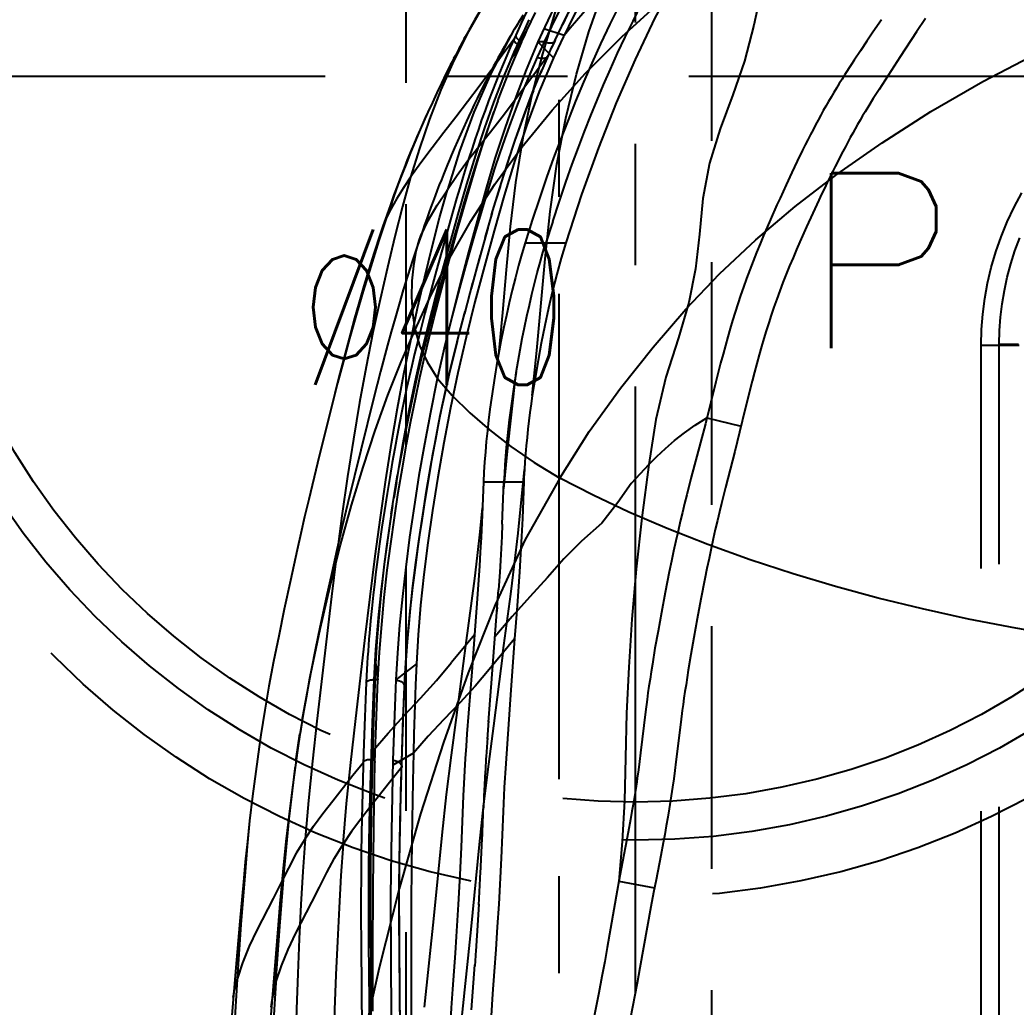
# Model space of a CAD drawing. Header units: inches. Extents: x 143011 to 144494, y -46023 to -44974.
# Drawn here: x 143734.46 to 143760.54, y -45165.78 to -45139.95 of the extents above; entities that cross this region are included whole.
import ezdxf

# ---------------------------------------------------------------- set-up
doc = ezdxf.new("R2010")
doc.units = ezdxf.units.IN
doc.header["$LTSCALE"] = 2
doc.header["$MEASUREMENT"] = 0
for name, pattern in [('CENTER', [50.8, 31.75, -6.35, 6.35, -6.35]), ('DASHED', [0.75, 0.5, -0.25]), ('HIDDEN', [9.525, 6.35, -3.175])]:
    doc.linetypes.add(name, pattern=pattern)
doc.layers.get('0').update_dxf_attribs({"linetype": 'CONTINUOUS'})
for name, color, linetype in [('CAV-COR', 1, 'CONTINUOUS'), ('DEFAULT_2', 8, 'HIDDEN'), ('SP', 3, 'CONTINUOUS'), ('wr2', 41, 'DASHED')]:
    doc.layers.add(name, color=color, linetype=linetype)
for name, color, linetype, lineweight in [('dim', 3, 'CONTINUOUS', 15), ('PRODUCT', 1, 'CONTINUOUS', 15), ('WR', 122, 'HIDDEN', 18)]:
    doc.layers.add(name, color=color, linetype=linetype, lineweight=lineweight)
doc.styles.get("Standard").update_dxf_attribs({"font": 'txt.shx', "width": 0.67})

# ---------------------------------------------------------------- blocks, each defined once
blk = doc.blocks.new('20151030.171830')
at = {"color": 8, "linetype": 'HIDDEN'}
blk.add_circle((0, 0), 21.5, dxfattribs=at)
at = {"layer": 'SP', "linetype": 'CENTER', "ltscale": 0.25}
for p, q in [((0, -24), (0, 24)), ((-24, 0), (24, 0))]:
    blk.add_line(p, q, dxfattribs=at)
at = {"layer": 'SP', "linetype": 'HIDDEN'}
for radius in [20, 19]:
    blk.add_circle((0, 0), radius, dxfattribs=at)
at = {"layer": 'dim', "insert": (-5.289, -6.05), "char_height": 4.0633, "attachment_point": 5}
blk.add_mtext('Ø40', dxfattribs=at)
at = {"layer": 'SP'}
blk.add_text('P', height=4.582, dxfattribs=at).set_placement((4.334, -7.124))
blk = doc.blocks.new('20160525.184840')
at = {"layer": 'WR', "linetype": 'CENTER', "ltscale": 0.3}
for p, q in [((0, -11), (0, 11)), ((11, 0), (-11, 0))]:
    blk.add_line(p, q, dxfattribs=at)
at = {"layer": 'WR', "linetype": 'HIDDEN', "ltscale": 0.8}
for radius in [8, 5.5, 4]:
    blk.add_circle((0, 0), radius, dxfattribs=at)

msp = doc.modelspace()

# ---------------------------------------------------------------- linework, layer by layer
at = {"layer": 'CAV-COR', "linetype": 'ByBlock'}
for p, q in [((143746.633, -45139.506), (143746.278, -45140.131)), ((143747.634, -45139.823), (143747.525, -45140.002)), ((143747.459, -45140.11), (143747.387, -45140.23)), ((143747.525, -45140.002), (143747.459, -45140.11)), ((143747.31, -45140.36), (143747.257, -45140.452)), ((143747.387, -45140.23), (143747.31, -45140.36)), ((143747.145, -45140.646), (143747.088, -45140.747)), ((143747.202, -45140.548), (143747.145, -45140.646)), ((143747.257, -45140.452), (143747.202, -45140.548)), ((143747.031, -45140.85), (143746.975, -45140.953)), ((143747.088, -45140.747), (143747.031, -45140.85)), ((143746.864, -45141.159), (143746.809, -45141.263)), ((143746.919, -45141.056), (143746.864, -45141.159)), ((143746.975, -45140.953), (143746.919, -45141.056)), ((143746.701, -45141.47), (143746.649, -45141.573)), ((143746.755, -45141.366), (143746.701, -45141.47)), ((143746.809, -45141.263), (143746.755, -45141.366)), ((143746.574, -45141.723), (143746.504, -45141.863)), ((143746.649, -45141.573), (143746.574, -45141.723)), ((143746.504, -45141.863), (143746.433, -45142.009)), ((143746.358, -45142.164), (143746.281, -45142.325)), ((143746.433, -45142.009), (143746.358, -45142.164)), ((143746.203, -45142.491), (143746.15, -45142.604)), ((143746.281, -45142.325), (143746.203, -45142.491)), ((143746.072, -45142.775), (143745.994, -45142.948)), ((143746.15, -45142.604), (143746.072, -45142.775)), ((143745.994, -45142.948), (143745.917, -45143.123)), ((143745.917, -45143.123), (143745.839, -45143.302)), ((143745.76, -45143.485), (143745.708, -45143.61)), ((143745.839, -45143.302), (143745.76, -45143.485)), ((143745.654, -45143.738), (143745.601, -45143.868)), ((143745.708, -45143.61), (143745.654, -45143.738)), ((143745.548, -45143.999), (143745.495, -45144.133)), ((143745.601, -45143.868), (143745.548, -45143.999)), ((143745.441, -45144.269), (143745.387, -45144.408)), ((143745.495, -45144.133), (143745.441, -45144.269)), ((143745.333, -45144.551), (143745.279, -45144.697)), ((143745.387, -45144.408), (143745.333, -45144.551)), ((143745.223, -45144.847), (143745.168, -45145.001)), ((143745.279, -45144.697), (143745.223, -45144.847)), ((143745.168, -45145.001), (143745.112, -45145.157)), ((143744.052, -45145.149), (143743.861, -45145.725)), ((143745.056, -45145.317), (143744.972, -45145.562)), ((143745.112, -45145.157), (143745.056, -45145.317)), ((143744.972, -45145.562), (143744.872, -45145.855)), ((143743.905, -45149.15), (143743.731, -45149.83)), ((143743.731, -45149.83), (143743.048, -45152.592)), ((143742.255, -45151.547), (143742.024, -45152.498)), ((143743.048, -45152.592), (143742.9, -45153.209)), ((143742.9, -45153.209), (143742.758, -45153.82)), ((143742.758, -45153.82), (143742.624, -45154.416)), ((143742.624, -45154.416), (143742.497, -45154.994)), ((143741.543, -45154.623), (143741.384, -45155.375)), ((143742.497, -45154.994), (143742.315, -45155.848)), ((143741.384, -45155.375), (143741.238, -45156.079)), ((143742.315, -45155.848), (143742.2, -45156.399)), ((143741.238, -45156.079), (143741.105, -45156.741)), ((143742.2, -45156.399), (143742.094, -45156.929)), ((143741.831, -45158.398), (143741.791, -45158.651)), ((143741.791, -45158.651), (143741.728, -45159.068)), ((143741.728, -45159.068), (143741.665, -45159.51)), ((143741.665, -45159.51), (143741.603, -45159.972)), ((143741.603, -45159.972), (143741.543, -45160.45)), ((143741.543, -45160.45), (143741.484, -45160.943)), ((143741.484, -45160.943), (143741.427, -45161.452)), ((143741.427, -45161.452), (143741.372, -45161.977)), ((143741.372, -45161.977), (143741.319, -45162.516)), ((143741.319, -45162.516), (143741.268, -45163.069)), ((143741.268, -45163.069), (143741.219, -45163.633)), ((143740.217, -45163.537), (143740.13, -45164.544)), ((143740.25, -45163.626), (143740.15, -45165.054)), ((143741.219, -45163.633), (143740.898, -45167.635)), ((143740.13, -45164.544), (143739.928, -45166.976))]:
    msp.add_line(p, q, dxfattribs=at)
for points in [[(143744.812, -45148.058), (143745.238, -45147.129), (143745.719, -45146.175), (143746.271, -45145.213), (143746.899, -45144.248), (143747.604, -45143.279), (143748.394, -45142.309), (143749.27, -45141.343), (143750.229, -45140.385), (143751.278, -45139.434), (143752.42, -45138.495), (143753.654, -45137.575), (143754.981, -45136.681), (143756.4, -45135.818), (143757.909, -45134.99), (143759.505, -45134.196)], [(143746.633, -45139.506), (143746.505, -45139.72), (143746.376, -45139.939), (143746.268, -45140.126)], [(143746.268, -45140.126), (143746.246, -45140.164), (143746.117, -45140.397), (143745.988, -45140.636), (143745.862, -45140.878), (143745.738, -45141.12), (143745.616, -45141.364), (143745.496, -45141.61), (143745.377, -45141.858), (143745.26, -45142.109), (143745.144, -45142.364), (143745.029, -45142.621), (143744.915, -45142.883), (143744.802, -45143.149), (143744.69, -45143.421), (143744.579, -45143.697), (143744.469, -45143.98), (143744.36, -45144.269)], [(143746.208, -45140.254), (143745.826, -45141.011), (143745.485, -45141.778), (143745.185, -45142.55), (143744.922, -45143.318), (143744.691, -45144.07)], [(143748.594, -45151.94), (143749.363, -45150.722), (143750.186, -45149.583), (143751.04, -45148.514), (143751.897, -45147.522), (143752.776, -45146.599), (143753.728, -45145.702), (143754.759, -45144.831), (143755.854, -45143.991), (143757.033, -45143.163), (143758.308, -45142.347), (143759.672, -45141.559), (143761.125, -45140.803)], [(143746.822, -45141.237), (143746.785, -45141.288), (143746.486, -45141.693), (143746.183, -45142.095), (143745.875, -45142.499), (143745.56, -45142.901), (143745.251, -45143.298), (143744.96, -45143.688), (143744.691, -45144.07)], [(143744.691, -45144.07), (143744.5, -45144.347), (143744.326, -45144.623), (143744.169, -45144.899), (143744.059, -45145.127)], [(143744.691, -45144.07), (143744.477, -45144.83), (143744.276, -45145.615)], [(143744.36, -45144.269), (143744.254, -45144.563), (143744.151, -45144.857), (143744.052, -45145.149)], [(143744.276, -45145.615), (143744.083, -45146.429), (143743.892, -45147.268), (143743.705, -45148.134), (143743.525, -45149.033), (143743.355, -45149.962), (143743.193, -45150.918), (143743.039, -45151.903), (143742.892, -45152.924), (143742.793, -45153.67)], [(143743.861, -45145.725), (143743.645, -45146.4), (143743.445, -45147.05), (143743.261, -45147.68), (143743.09, -45148.291), (143742.93, -45148.883), (143742.78, -45149.456), (143742.64, -45150.008), (143742.255, -45151.547)], [(143744.872, -45145.855), (143744.741, -45146.249), (143744.617, -45146.634), (143744.499, -45147.014), (143744.387, -45147.39), (143744.282, -45147.757), (143744.183, -45148.113), (143744.088, -45148.461), (143743.905, -45149.15)], [(143744.812, -45148.058), (143744.747, -45147.62), (143744.726, -45147.193), (143744.735, -45146.779), (143744.771, -45146.383), (143744.838, -45145.998), (143744.916, -45145.725)], [(143741.851, -45158.274), (143742.076, -45157.058), (143742.323, -45155.89), (143742.583, -45154.767), (143742.858, -45153.687), (143743.146, -45152.649), (143743.448, -45151.653), (143743.764, -45150.693), (143744.095, -45149.772), (143744.446, -45148.897), (143744.812, -45148.058)], [(143744.812, -45148.058), (143744.927, -45148.473), (143745.121, -45148.899), (143745.398, -45149.335), (143745.775, -45149.781), (143746.239, -45150.234), (143746.757, -45150.68), (143747.315, -45151.111), (143747.923, -45151.532), (143748.594, -45151.94)], [(143748.594, -45151.94), (143747.692, -45153.551), (143746.904, -45155.258), (143746.201, -45157.038), (143745.554, -45158.858), (143744.951, -45160.729), (143744.389, -45162.692), (143743.864, -45164.757), (143743.39, -45166.909), (143742.966, -45169.149)], [(143761.799, -45156.087), (143760.536, -45155.872), (143759.296, -45155.632), (143758.089, -45155.366), (143756.929, -45155.083), (143755.813, -45154.779), (143754.704, -45154.445), (143753.581, -45154.078), (143752.471, -45153.68), (143751.407, -45153.262), (143750.407, -45152.833), (143749.467, -45152.391), (143748.594, -45151.94)], [(143742.024, -45152.498), (143741.916, -45152.952), (143741.815, -45153.391), (143741.719, -45153.816), (143741.543, -45154.623)], [(143741.105, -45156.741), (143741.043, -45157.064), (143740.983, -45157.384), (143740.927, -45157.699), (143740.873, -45158.016), (143740.821, -45158.336), (143740.771, -45158.655), (143740.724, -45158.976), (143740.678, -45159.299), (143740.635, -45159.621), (143740.593, -45159.944), (143740.553, -45160.267), (143740.477, -45160.913)], [(143742.094, -45156.929), (143742.045, -45157.187), (143741.997, -45157.44), (143741.952, -45157.687), (143741.909, -45157.93), (143741.869, -45158.167), (143741.795, -45158.622)], [(143740.477, -45160.913), (143740.418, -45161.451), (143740.363, -45161.982), (143740.312, -45162.507), (143740.217, -45163.537)], [(143740.477, -45160.913), (143740.413, -45161.574), (143740.356, -45162.247), (143740.25, -45163.626)], [(143741.322, -45162.485), (143741.294, -45162.541), (143741.092, -45162.941), (143740.666, -45163.769)], [(143740.666, -45163.769), (143740.465, -45164.193), (143740.291, -45164.623), (143740.15, -45165.054)], [(143740.15, -45165.054), (143740.071, -45166.341), (143739.996, -45167.669), (143739.93, -45169.047), (143739.893, -45170.477), (143739.892, -45171.947), (143739.931, -45173.463), (143739.983, -45174.995), (143740.002, -45176.563), (143740.002, -45178.189)], [(143740.048, -45165.523), (143740.06, -45165.444), (143740.074, -45165.366), (143740.091, -45165.287), (143740.109, -45165.209), (143740.129, -45165.131), (143740.15, -45165.054)]]:
    msp.add_lwpolyline(points, dxfattribs=at)
at = {"layer": 'DEFAULT_2', "color": 8, "linetype": 'HIDDEN'}
for p, q in [((143747.592, -45139.893), (143747.412, -45140.189)), ((143747.734, -45139.725), (143747.588, -45140.034)), ((143747.847, -45139.992), (143747.958, -45139.758)), ((143746.278, -45140.131), (143746.208, -45140.254)), ((143746.246, -45140.164), (143746.224, -45140.203)), ((143747.588, -45140.034), (143747.441, -45140.351)), ((143747.686, -45140.182), (143747.796, -45139.951)), ((143747.736, -45140.227), (143747.847, -45139.992)), ((143757.018, -45139.945), (143756.793, -45140.272)), ((143758.168, -45139.916), (143757.938, -45140.266)), ((143746.117, -45140.397), (143746.088, -45140.449)), ((143747.441, -45140.351), (143747.399, -45140.444)), ((143747.47, -45140.65), (143747.736, -45140.227)), ((143747.47, -45140.65), (143747.578, -45140.415)), ((143747.578, -45140.415), (143747.686, -45140.182)), ((143747.604, -45140.517), (143747.669, -45140.374)), ((143747.669, -45140.374), (143747.736, -45140.227)), ((143748.084, -45140.392), (143748.023, -45140.527)), ((143748.137, -45140.277), (143748.084, -45140.392)), ((143748.707, -45140.357), (143748.181, -45140.183)), ((143756.793, -45140.272), (143756.631, -45140.51)), ((143757.938, -45140.266), (143757.509, -45140.916)), ((143745.988, -45140.636), (143745.951, -45140.702)), ((143747.399, -45140.444), (143747.299, -45140.669)), ((143747.338, -45140.947), (143747.6, -45140.526)), ((143747.404, -45140.798), (143747.47, -45140.65)), ((143747.555, -45140.628), (143747.604, -45140.517)), ((143748.189, -45140.527), (143748.023, -45140.527)), ((143748.432, -45140.947), (143748.023, -45140.527)), ((143748.126, -45140.662), (143748.064, -45140.795)), ((143748.189, -45140.527), (143748.126, -45140.662)), ((143748.319, -45140.822), (143748.399, -45140.644)), ((143748.441, -45140.547), (143748.379, -45140.682)), ((143748.472, -45140.479), (143748.44, -45140.556)), ((143748.467, -45140.498), (143748.472, -45140.479)), ((143748.554, -45140.681), (143748.493, -45140.813)), ((143748.616, -45140.55), (143748.554, -45140.681)), ((143756.631, -45140.51), (143756.466, -45140.756)), ((143745.862, -45140.878), (143745.816, -45140.962)), ((143747.338, -45140.947), (143747.404, -45140.798)), ((143748.064, -45140.795), (143748.005, -45140.925)), ((143748.29, -45140.88), (143748.09, -45141.343)), ((143748.319, -45140.815), (143748.285, -45140.899)), ((143748.285, -45140.899), (143748.29, -45140.88)), ((143748.493, -45140.813), (143748.432, -45140.947)), ((143756.466, -45140.756), (143756.302, -45141.005)), ((143757.509, -45140.916), (143757.269, -45141.281)), ((143745.749, -45141.093), (143745.738, -45141.12)), ((143757.269, -45141.281), (143757.11, -45141.527)), ((143745.496, -45141.61), (143745.478, -45141.639)), ((143757.11, -45141.527), (143756.953, -45141.771)), ((143745.377, -45141.858), (143745.332, -45141.945)), ((143756.953, -45141.771), (143756.803, -45142.009)), ((143756.803, -45142.009), (143756.66, -45142.24)), ((143747.283, -45143.513), (143747.153, -45143.915)), ((143747.032, -45144.306), (143746.917, -45144.686)), ((143754.519, -45144.268), (143754.362, -45144.611)), ((143746.643, -45145.65), (143746.83, -45144.994)), ((143755.22, -45145.006), (143755.056, -45145.366)), ((143745.732, -45145.184), (143745.574, -45145.748)), ((143748.41, -45145.223), (143748.232, -45145.781)), ((143755.056, -45145.366), (143754.882, -45145.756)), ((143746.357, -45145.602), (143746.166, -45146.275)), ((143746.71, -45145.401), (143746.46, -45146.311)), ((143745.574, -45145.748), (143745.36, -45146.523)), ((143745.822, -45145.651), (143745.673, -45146.177)), ((143747.69, -45145.781), (143748.753, -45145.781)), ((143746.512, -45146.109), (143746.279, -45146.975)), ((143745.421, -45147.298), (143745.666, -45146.379)), ((143745.673, -45146.177), (143745.476, -45146.889)), ((143746.166, -45146.275), (143745.973, -45146.969)), ((143745.36, -45146.523), (143745.175, -45147.206)), ((143745.476, -45146.889), (143745.305, -45147.521)), ((143746.314, -45146.829), (143746.1, -45147.64)), ((143745.175, -45147.206), (143745.065, -45147.621)), ((143745.973, -45146.969), (143745.776, -45147.693)), ((143745.065, -45147.621), (143744.966, -45148.005)), ((143745.305, -45147.521), (143745.203, -45147.904)), ((143745.905, -45148.379), (143746.1, -45147.64)), ((143746.111, -45147.585), (143746.008, -45147.976)), ((143745.203, -45147.904), (143745.111, -45148.258)), ((143744.966, -45148.005), (143744.877, -45148.358)), ((143744.877, -45148.358), (143744.796, -45148.687)), ((143745.111, -45148.258), (143745.029, -45148.586)), ((143759.625, -45211.456), (143759.628, -45148.459)), ((143759.628, -45148.459), (143760.626, -45148.459)), ((143760.1, -45211.345), (143760.102, -45148.434)), ((143760.102, -45148.434), (143760.601, -45148.434)), ((143744.796, -45148.687), (143744.721, -45149)), ((143745.029, -45148.586), (143744.953, -45148.894)), ((143744.721, -45149), (143744.652, -45149.301)), ((143744.953, -45148.894), (143744.883, -45149.19)), ((143744.883, -45149.19), (143744.817, -45149.477)), ((143747.226, -45151.234), (143747.451, -45149.175)), ((143744.652, -45149.301), (143744.586, -45149.596)), ((143744.817, -45149.477), (143744.754, -45149.761)), ((143752.68, -45149.424), (143752.406, -45150.518)), ((143744.586, -45149.596), (143744.523, -45149.892)), ((143744.754, -45149.761), (143744.693, -45150.048)), ((143744.523, -45149.892), (143744.461, -45150.192)), ((143744.693, -45150.048), (143744.632, -45150.341)), ((143744.461, -45150.192), (143744.399, -45150.502)), ((143753.453, -45150.124), (143753.301, -45150.741)), ((143744.399, -45150.502), (143744.338, -45150.827)), ((143744.632, -45150.341), (143744.572, -45150.645)), ((143752.406, -45150.518), (143752.278, -45151.013)), ((143752.445, -45150.363), (143753.34, -45150.584)), ((143744.338, -45150.827), (143744.275, -45151.17)), ((143744.572, -45150.645), (143744.511, -45150.964)), ((143753.301, -45150.741), (143753.175, -45151.241)), ((143744.511, -45150.964), (143744.449, -45151.303)), ((143752.278, -45151.013), (143752.03, -45151.955)), ((143744.275, -45151.17), (143744.21, -45151.536)), ((143744.449, -45151.303), (143744.385, -45151.666)), ((143747.127, -45152.225), (143747.226, -45151.234)), ((143753.175, -45151.241), (143752.934, -45152.184)), ((143744.21, -45151.536), (143744.143, -45151.929)), ((143744.184, -45152.888), (143744.351, -45151.853)), ((143747.662, -45151.827), (143747.656, -45151.934)), ((143747.668, -45151.72), (143747.662, -45151.827)), ((143744.143, -45151.929), (143744.074, -45152.348)), ((143744.319, -45152.053), (143744.251, -45152.463)), ((143746.596, -45152.039), (143746.552, -45153.112)), ((143746.596, -45152.039), (143747.652, -45152.039)), ((143747.089, -45153.143), (143747.134, -45152.039)), ((143747.656, -45151.934), (143747.652, -45152.039)), ((143752.03, -45151.955), (143751.92, -45152.381)), ((143744.074, -45152.348), (143744.005, -45152.785)), ((143752.934, -45152.184), (143752.829, -45152.604)), ((143744.005, -45152.785), (143743.939, -45153.225)), ((143744.184, -45152.888), (143744.12, -45153.313)), ((143747.089, -45153.143), (143747.075, -45153.471)), ((143743.939, -45153.225), (143743.876, -45153.659)), ((143744.12, -45153.313), (143744.06, -45153.729)), ((143747.075, -45153.471), (143747.059, -45153.786)), ((143747.059, -45153.786), (143747.041, -45154.094)), ((143746.49, -45154.249), (143746.413, -45155.338)), ((143747.041, -45154.094), (143747.022, -45154.4)), ((143743.96, -45154.498), (143743.919, -45154.85)), ((143747.022, -45154.4), (143746.989, -45154.861)), ((143746.362, -45154.566), (143746.126, -45156.323)), ((143743.709, -45155.008), (143743.673, -45155.349)), ((143743.919, -45154.85), (143743.883, -45155.185)), ((143746.799, -45157.424), (143746.989, -45154.861)), ((143743.883, -45155.185), (143743.85, -45155.506)), ((143752.289, -45155.113), (143752.193, -45155.627)), ((143743.673, -45155.349), (143743.641, -45155.678)), ((143743.85, -45155.506), (143743.821, -45155.818)), ((143746.413, -45155.338), (143746.36, -45156.04)), ((143746.954, -45155.324), (143746.942, -45155.478)), ((143751.255, -45155.456), (143751.167, -45155.943)), ((143743.641, -45155.678), (143743.613, -45155.997)), ((143752.193, -45155.627), (143752.106, -45156.109)), ((143743.821, -45155.818), (143743.795, -45156.121)), ((143746.36, -45156.04), (143745.754, -45156.776)), ((143746.36, -45156.04), (143746.289, -45157.012)), ((143751.167, -45155.943), (143751.088, -45156.394)), ((143743.245, -45158.31), (143743.504, -45156.109)), ((143743.795, -45156.121), (143743.772, -45156.425)), ((143747.412, -45156.145), (143746.751, -45156.948)), ((143747.412, -45156.145), (143747.313, -45157.478)), ((143752.106, -45156.109), (143752.029, -45156.554)), ((143751.088, -45156.394), (143751.019, -45156.812)), ((143752.029, -45156.554), (143751.96, -45156.966)), ((143743.762, -45157.316), (143743.783, -45156.801)), ((143743.783, -45156.801), (143743.832, -45157.216)), ((143744.841, -45156.801), (143744.302, -45157.22)), ((143744.841, -45156.801), (143744.817, -45157.347)), ((143746.289, -45157.012), (143746.164, -45158.632)), ((143751.96, -45156.966), (143751.9, -45157.347)), ((143743.529, -45157.286), (143743.51, -45157.731)), ((143743.832, -45157.216), (143743.696, -45157.216)), ((143743.743, -45157.825), (143743.762, -45157.316)), ((143744.817, -45157.347), (143744.798, -45157.877)), ((143744.52, -45157.663), (143744.532, -45157.385)), ((143746.729, -45158.325), (143746.8, -45157.413)), ((143747.313, -45157.478), (143747.179, -45159.412)), ((143743.51, -45157.731), (143743.492, -45158.187)), ((143743.698, -45157.885), (143743.682, -45158.347)), ((143743.72, -45158.576), (143743.743, -45157.825)), ((143744.499, -45158.197), (143744.52, -45157.663)), ((143744.798, -45157.877), (143744.775, -45158.645)), ((143743.778, -45158.65), (143743.803, -45157.929)), ((143744.274, -45157.911), (143744.257, -45158.376)), ((143744.496, -45158.064), (143744.477, -45158.581)), ((143750.841, -45158.058), (143750.712, -45159.13)), ((143743.492, -45158.187), (143743.461, -45159.132)), ((143743.682, -45158.347), (143743.625, -45160.262)), ((143744.257, -45158.376), (143744.229, -45159.324)), ((143744.47, -45159.063), (143744.499, -45158.197)), ((143746.731, -45158.295), (143746.696, -45158.776)), ((143751.763, -45158.328), (143751.636, -45159.363)), ((143741.697, -45159.287), (143741.794, -45158.631)), ((143743.688, -45159.807), (143743.72, -45158.576)), ((143743.757, -45159.379), (143743.778, -45158.65)), ((143744.477, -45158.581), (143744.428, -45160.146)), ((143744.775, -45158.645), (143744.764, -45159.137)), ((143746.699, -45158.737), (143746.667, -45159.227)), ((143743.461, -45159.132), (143743.423, -45160.512)), ((143743.708, -45159.068), (143743.757, -45159.379)), ((143744.764, -45159.137), (143744.226, -45159.45)), ((143744.419, -45160.929), (143744.47, -45159.063)), ((143746.67, -45159.178), (143746.64, -45159.678)), ((143750.712, -45159.13), (143750.683, -45159.359)), ((143744.229, -45159.324), (143744.186, -45161.181)), ((143750.683, -45159.359), (143750.654, -45159.578)), ((143751.636, -45159.363), (143751.607, -45159.591)), ((143744.448, -45159.518), (143744.174, -45159.862)), ((143746.643, -45159.619), (143746.616, -45160.125)), ((143751.607, -45159.591), (143751.577, -45159.813)), ((143743.661, -45161.34), (143743.688, -45159.807)), ((143751.577, -45159.813), (143751.547, -45160.033)), ((143746.619, -45160.06), (143746.596, -45160.568)), ((143750.56, -45160.22), (143750.523, -45160.438)), ((143743.625, -45160.262), (143743.609, -45160.969)), ((143746.068, -45160.255), (143746.013, -45161.599)), ((143746.562, -45161.441), (143746.599, -45160.5)), ((143750.523, -45160.438), (143750.485, -45160.657)), ((143751.497, -45160.367), (143751.461, -45160.592)), ((143743.423, -45160.512), (143743.408, -45161.225)), ((143747.112, -45160.664), (143747.061, -45161.891)), ((143750.485, -45160.657), (143750.446, -45160.877)), ((143751.461, -45160.592), (143751.423, -45160.818)), ((143743.609, -45160.969), (143743.599, -45161.524)), ((143750.446, -45160.877), (143750.385, -45161.204)), ((143751.423, -45160.818), (143751.383, -45161.043)), ((143743.408, -45161.225), (143743.399, -45161.794)), ((143745.509, -45161.282), (143745.291, -45163.47)), ((143750.385, -45161.204), (143750.201, -45162.166)), ((143751.343, -45161.266), (143751.302, -45161.487)), ((143751.383, -45161.043), (143751.343, -45161.266)), ((143743.599, -45161.524), (143743.591, -45162.126)), ((143746.521, -45162.29), (143746.565, -45161.375)), ((143751.302, -45161.487), (143751.24, -45161.813)), ((143743.399, -45161.794), (143743.392, -45162.417)), ((143746.013, -45161.599), (143745.979, -45162.322)), ((143751.24, -45161.813), (143751.116, -45162.454)), ((143743.591, -45162.126), (143743.587, -45162.796)), ((143745.979, -45162.322), (143745.937, -45163.096)), ((143746.476, -45163.113), (143746.523, -45162.242)), ((143750.201, -45162.166), (143750.141, -45162.488)), ((143743.392, -45162.417), (143743.389, -45162.873)), ((143750.141, -45162.488), (143750.097, -45162.73)), ((143750.141, -45162.488), (143751.075, -45162.666)), ((143751.116, -45162.454), (143751.053, -45162.783)), ((143743.587, -45162.796), (143743.587, -45163.552)), ((143750.097, -45162.73), (143749.838, -45164.222)), ((143751.053, -45162.783), (143750.983, -45163.159)), ((143743.389, -45162.873), (143743.389, -45163.369)), ((143746.477, -45163.091), (143746.426, -45163.917)), ((143743.389, -45163.369), (143743.392, -45164.173)), ((143750.983, -45163.159), (143750.693, -45164.76)), ((143743.587, -45163.552), (143743.59, -45164.095)), ((143745.291, -45163.47), (143745.045, -45165.787)), ((143743.59, -45164.095), (143743.62, -45167.053)), ((143746.427, -45163.909), (143746.398, -45164.318)), ((143743.392, -45164.173), (143743.42, -45166.843)), ((143744.387, -45164.39), (143744.418, -45167.219)), ((143746.4, -45164.296), (143746.369, -45164.711)), ((143749.838, -45164.222), (143749.772, -45164.591)), ((143746.287, -45165.859), (143746.371, -45164.677)), ((143749.772, -45164.591), (143749.699, -45164.987)), ((143750.693, -45164.76), (143750.619, -45165.16)), ((143749.699, -45164.987), (143749.616, -45165.412)), ((143750.619, -45165.16), (143750.253, -45167.059)), ((143749.616, -45165.412), (143749.323, -45166.876))]:
    msp.add_line(p, q, dxfattribs=at)
for points in [[(143756.186, -45134.08), (143755.61, -45135.052), (143755.073, -45136.028), (143754.582, -45137.019), (143754.185, -45138.041), (143753.9, -45139.082), (143753.673, -45140.091), (143753.429, -45141.029), (143753.129, -45141.914), (143752.796, -45142.8), (143752.517, -45143.703), (143752.344, -45144.624), (143752.25, -45145.555), (143752.148, -45146.464), (143751.973, -45147.345), (143751.701, -45148.274), (143751.374, -45149.299), (143751.108, -45150.41), (143750.925, -45151.585)], [(143751.784, -45134.728), (143751.535, -45135.048), (143751.295, -45135.364), (143751.065, -45135.676), (143750.845, -45135.986), (143750.635, -45136.292), (143750.434, -45136.589), (143750.245, -45136.873), (143750.066, -45137.15), (143749.887, -45137.432), (143749.705, -45137.723), (143749.523, -45138.02), (143749.338, -45138.331), (143749.149, -45138.658), (143748.958, -45138.999), (143748.767, -45139.356), (143748.575, -45139.73), (143748.382, -45140.121), (143748.189, -45140.527)], [(143748.467, -45140.498), (143748.738, -45139.93), (143749.114, -45139.196), (143749.512, -45138.483), (143749.927, -45137.788), (143750.355, -45137.11), (143750.791, -45136.448), (143751.237, -45135.805), (143751.696, -45135.182)], [(143752.983, -45135.248), (143752.626, -45135.677), (143752.28, -45136.12), (143751.943, -45136.577), (143751.615, -45137.05), (143751.296, -45137.537), (143750.991, -45138.032), (143750.702, -45138.535), (143750.426, -45139.045), (143750.161, -45139.555), (143749.907, -45140.066), (143749.664, -45140.576), (143749.433, -45141.083), (143749.215, -45141.581), (143749.01, -45142.075), (143748.811, -45142.57), (143748.619, -45143.064), (143748.435, -45143.559), (143748.25, -45144.076), (143748.064, -45144.622), (143747.877, -45145.19), (143747.69, -45145.781)], [(143750.766, -45135.709), (143750.456, -45136.167), (143750.162, -45136.614), (143749.887, -45137.05), (143749.628, -45137.474), (143749.383, -45137.888), (143749.151, -45138.292), (143748.934, -45138.686), (143748.728, -45139.072), (143748.534, -45139.45), (143748.352, -45139.82), (143748.137, -45140.277)], [(143753.786, -45135.789), (143753.021, -45136.776), (143752.315, -45137.791), (143751.667, -45138.832), (143751.088, -45139.895), (143750.567, -45140.985), (143750.076, -45142.117), (143749.605, -45143.296), (143749.164, -45144.517), (143748.753, -45145.781)], [(143748.41, -45145.223), (143748.584, -45144.694), (143748.755, -45144.194), (143748.92, -45143.729), (143749.082, -45143.293), (143749.244, -45142.869), (143749.406, -45142.455), (143749.57, -45142.054), (143749.741, -45141.65), (143749.921, -45141.238), (143750.109, -45140.824), (143750.307, -45140.406), (143750.514, -45139.98), (143750.73, -45139.55), (143750.956, -45139.121), (143751.192, -45138.693), (143751.436, -45138.266), (143751.691, -45137.846), (143751.957, -45137.434), (143752.232, -45137.029), (143752.514, -45136.635), (143752.801, -45136.254)], [(143751.187, -45136.089), (143750.88, -45136.544), (143750.58, -45137.007), (143750.286, -45137.476), (143749.994, -45137.956), (143749.709, -45138.443), (143749.436, -45138.929), (143749.18, -45139.409), (143748.937, -45139.885), (143748.707, -45140.357)], [(143749.609, -45138.31), (143749.422, -45138.632), (143749.234, -45138.969), (143749.044, -45139.321), (143748.854, -45139.691), (143748.663, -45140.077)], [(143748.803, -45138.803), (143748.453, -45139.794), (143748.141, -45140.834), (143747.867, -45141.91), (143747.629, -45143.036), (143747.438, -45144.201), (143747.299, -45145.361), (143747.194, -45146.492), (143747.097, -45147.604), (143746.991, -45148.707)], [(143748.213, -45146.202), (143748.341, -45144.966), (143748.519, -45143.723), (143748.753, -45142.518), (143749.034, -45141.368), (143749.357, -45140.261), (143749.729, -45139.202)], [(143749.729, -45139.202), (143749.546, -45139.395), (143749.369, -45139.589), (143749.197, -45139.782), (143749.03, -45139.974), (143748.867, -45140.166), (143748.707, -45140.357)], [(143747.325, -45140.342), (143746.794, -45141.35), (143746.344, -45142.368), (143745.968, -45143.388), (143745.652, -45144.393)], [(143747.441, -45140.351), (143747.442, -45140.368), (143747.447, -45140.387), (143747.458, -45140.408), (143747.473, -45140.428), (143747.493, -45140.448), (143747.517, -45140.468), (143747.544, -45140.486), (143747.573, -45140.503), (143747.604, -45140.517)], [(143748.707, -45140.357), (143748.693, -45140.388), (143748.616, -45140.55)], [(143748.023, -45140.527), (143747.717, -45141.26), (143747.427, -45142.014), (143747.153, -45142.788), (143746.899, -45143.581), (143746.661, -45144.39), (143746.431, -45145.208), (143746.205, -45146.032), (143745.987, -45146.861), (143745.776, -45147.693)], [(143747.299, -45140.669), (143747.206, -45140.883), (143747.112, -45141.105), (143747.016, -45141.338), (143746.919, -45141.578), (143746.824, -45141.822), (143746.731, -45142.069)], [(143747.39, -45140.463), (143747.083, -45140.877), (143746.822, -45141.237)], [(143746.976, -45142.066), (143747.086, -45141.772), (143747.199, -45141.481), (143747.315, -45141.193), (143747.433, -45140.909), (143747.555, -45140.628)], [(143747.39, -45140.463), (143747.391, -45140.48), (143747.397, -45140.499), (143747.407, -45140.519), (143747.423, -45140.54), (143747.443, -45140.56), (143747.467, -45140.579), (143747.494, -45140.597), (143747.524, -45140.614), (143747.555, -45140.628)], [(143748.189, -45140.527), (143748.236, -45140.541), (143748.282, -45140.55), (143748.325, -45140.554), (143748.364, -45140.553), (143748.399, -45140.548), (143748.427, -45140.537), (143748.45, -45140.521), (143748.465, -45140.502), (143748.467, -45140.498)], [(143744.319, -45152.053), (143744.495, -45151.019), (143744.655, -45150.168), (143744.837, -45149.301), (143745.038, -45148.422), (143745.253, -45147.555), (143745.477, -45146.699), (143745.706, -45145.853), (143745.934, -45145.036), (143746.162, -45144.248), (143746.396, -45143.488), (143746.63, -45142.773), (143746.865, -45142.113), (143747.101, -45141.504), (143747.338, -45140.947)], [(143748.432, -45140.947), (143748.056, -45141.828), (143747.72, -45142.722), (143747.416, -45143.628), (143747.136, -45144.545), (143746.874, -45145.469), (143746.622, -45146.395), (143746.376, -45147.324), (143746.142, -45148.257), (143745.926, -45149.182), (143745.731, -45150.104), (143745.557, -45151.02), (143745.402, -45151.916), (143745.264, -45152.787), (143745.141, -45153.636), (143745.037, -45154.463), (143744.951, -45155.266), (143744.886, -45156.045), (143744.841, -45156.801)], [(143748.29, -45140.88), (143747.982, -45141.293), (143747.683, -45141.701), (143747.384, -45142.103), (143747.084, -45142.499), (143746.782, -45142.889), (143746.478, -45143.273), (143746.184, -45143.651), (143745.909, -45144.024), (143745.652, -45144.393)], [(143748.005, -45140.925), (143747.812, -45141.366), (143747.63, -45141.8), (143747.46, -45142.227), (143747.302, -45142.645), (143747.155, -45143.054), (143747.018, -45143.452), (143746.889, -45143.84), (143746.77, -45144.215), (143746.657, -45144.58), (143746.552, -45144.929), (143746.357, -45145.602)], [(143748.005, -45140.925), (143748.053, -45140.939), (143748.099, -45140.948), (143748.143, -45140.953), (143748.182, -45140.952), (143748.217, -45140.947), (143748.246, -45140.937), (143748.268, -45140.922), (143748.283, -45140.903), (143748.285, -45140.899)], [(143756.302, -45141.005), (143756.22, -45141.13), (143756.062, -45141.377)], [(143746.811, -45145.049), (143747.023, -45144.345), (143747.224, -45143.705), (143747.433, -45143.075), (143747.653, -45142.457), (143747.884, -45141.854), (143748.126, -45141.265)], [(143756.062, -45141.377), (143755.986, -45141.498), (143755.911, -45141.618), (143755.838, -45141.737), (143755.767, -45141.853), (143755.697, -45141.97), (143755.629, -45142.088), (143755.561, -45142.205), (143755.493, -45142.325), (143755.426, -45142.446), (143755.359, -45142.57), (143755.292, -45142.695), (143755.225, -45142.823), (143755.158, -45142.953), (143755.09, -45143.085), (143755.022, -45143.221), (143754.953, -45143.358), (143754.813, -45143.645)], [(143747.904, -45141.795), (143747.732, -45142.238), (143747.572, -45142.673), (143747.422, -45143.098)], [(143746.976, -45142.066), (143746.781, -45142.602), (143746.696, -45142.841), (143746.612, -45143.081), (143746.531, -45143.32), (143746.452, -45143.56), (143746.373, -45143.803), (143746.295, -45144.053), (143746.216, -45144.307), (143746.137, -45144.567), (143746.057, -45144.835), (143745.977, -45145.109), (143745.822, -45145.651)], [(143746.731, -45142.069), (143746.639, -45142.319), (143746.55, -45142.569)], [(143756.66, -45142.24), (143756.591, -45142.352), (143756.524, -45142.464), (143756.458, -45142.575), (143756.393, -45142.687), (143756.329, -45142.799), (143756.265, -45142.914), (143756.2, -45143.03), (143756.136, -45143.149), (143756.071, -45143.271), (143756.005, -45143.396), (143755.939, -45143.523), (143755.872, -45143.654), (143755.805, -45143.787), (143755.736, -45143.924), (143755.667, -45144.064), (143755.596, -45144.209), (143755.524, -45144.358), (143755.451, -45144.512), (143755.376, -45144.67), (143755.22, -45145.006)], [(143745.144, -45142.364), (143745.098, -45142.454), (143745.019, -45142.632), (143744.938, -45142.816), (143744.856, -45143.007), (143744.772, -45143.203), (143744.688, -45143.406), (143744.604, -45143.613), (143744.519, -45143.827), (143744.432, -45144.052), (143744.343, -45144.285), (143744.254, -45144.529), (143744.161, -45144.787), (143744.065, -45145.062), (143743.966, -45145.349), (143743.887, -45145.585)], [(143745.666, -45146.379), (143745.912, -45145.474), (143746.038, -45145.025), (143746.167, -45144.574), (143746.299, -45144.124), (143746.434, -45143.678), (143746.575, -45143.236), (143746.72, -45142.797), (143746.868, -45142.363)], [(143746.55, -45142.569), (143746.464, -45142.817), (143746.38, -45143.065), (143746.298, -45143.314), (143746.217, -45143.565), (143746.137, -45143.817), (143746.057, -45144.077), (143745.976, -45144.346), (143745.895, -45144.622), (143745.732, -45145.184)], [(143754.813, -45143.645), (143754.742, -45143.793), (143754.669, -45143.947), (143754.519, -45144.268)], [(143743.504, -45156.109), (143743.765, -45153.988), (143743.901, -45152.974), (143744.043, -45151.989), (143744.193, -45151.035), (143744.35, -45150.111), (143744.516, -45149.213), (143744.692, -45148.341), (143744.875, -45147.494), (143745.062, -45146.674), (143745.251, -45145.885), (143745.445, -45145.126), (143745.652, -45144.393)], [(143744.917, -45145.722), (143744.96, -45145.603), (143745.148, -45145.201), (143745.382, -45144.797), (143745.652, -45144.393)], [(143759.628, -45148.459), (143759.637, -45148.055), (143759.668, -45147.65), (143759.72, -45147.245), (143759.794, -45146.836), (143759.89, -45146.427), (143760.007, -45146.023), (143760.147, -45145.624), (143760.308, -45145.231), (143760.489, -45144.847), (143760.691, -45144.474)], [(143754.362, -45144.611), (143754.281, -45144.791), (143754.11, -45145.174)], [(143744.059, -45145.127), (143744.035, -45145.178), (143743.951, -45145.396)], [(143754.11, -45145.174), (143754.021, -45145.377), (143753.93, -45145.588), (143753.838, -45145.807), (143753.745, -45146.034), (143753.654, -45146.262), (143753.567, -45146.489), (143753.482, -45146.718), (143753.401, -45146.944), (143753.325, -45147.164), (143753.253, -45147.381), (143753.185, -45147.598), (143753.119, -45147.813), (143753.056, -45148.027), (143752.994, -45148.245), (143752.931, -45148.47), (143752.869, -45148.699), (143752.806, -45148.933), (143752.743, -45149.176), (143752.68, -45149.424)], [(143743.887, -45145.585), (143743.738, -45146.037), (143743.597, -45146.479), (143743.465, -45146.913), (143743.341, -45147.338), (143743.224, -45147.753), (143743.114, -45148.155), (143743.009, -45148.548), (143742.906, -45148.938), (143742.804, -45149.334), (143742.705, -45149.727), (143742.506, -45150.538)], [(143743.95, -45145.397), (143743.932, -45145.454), (143743.861, -45145.725)], [(143747.69, -45145.781), (143747.601, -45146.075), (143747.516, -45146.381), (143747.432, -45146.695), (143747.351, -45147.019), (143747.272, -45147.35), (143747.197, -45147.685), (143747.125, -45148.024), (143747.056, -45148.364), (143746.991, -45148.707)], [(143747.451, -45149.175), (143747.502, -45148.88), (143747.556, -45148.585), (143747.613, -45148.29), (143747.672, -45147.997), (143747.735, -45147.705), (143747.799, -45147.416), (143747.866, -45147.13), (143747.935, -45146.849), (143748.006, -45146.572), (143748.079, -45146.302), (143748.154, -45146.038), (143748.232, -45145.781)], [(143748.753, -45145.781), (143748.633, -45146.186), (143748.518, -45146.607), (143748.408, -45147.043), (143748.303, -45147.49), (143748.204, -45147.946), (143748.111, -45148.406), (143748.026, -45148.866), (143747.947, -45149.323), (143747.876, -45149.777)], [(143754.882, -45145.756), (143754.792, -45145.961), (143754.702, -45146.173), (143754.611, -45146.39), (143754.523, -45146.608), (143754.438, -45146.826), (143754.355, -45147.043), (143754.277, -45147.258), (143754.203, -45147.467), (143754.133, -45147.673), (143754.066, -45147.879), (143754.002, -45148.084), (143753.94, -45148.289), (143753.879, -45148.499), (143753.818, -45148.717), (143753.757, -45148.939), (143753.696, -45149.168), (143753.634, -45149.405), (143753.453, -45150.124)], [(143760.102, -45148.434), (143760.11, -45148.082), (143760.135, -45147.731), (143760.176, -45147.38), (143760.235, -45147.03), (143760.31, -45146.68), (143760.402, -45146.334), (143760.511, -45145.992), (143760.636, -45145.655)], [(143747.876, -45149.777), (143747.998, -45148.601), (143748.213, -45146.202)], [(143743.832, -45157.216), (143743.878, -45156.495), (143743.934, -45155.775), (143744.002, -45155.061), (143744.081, -45154.354), (143744.172, -45153.658), (143744.268, -45152.977), (143744.369, -45152.315), (143744.475, -45151.672), (143744.584, -45151.049), (143744.698, -45150.447), (143744.815, -45149.867), (143744.933, -45149.309), (143745.054, -45148.777), (143745.176, -45148.269), (143745.299, -45147.775), (143745.421, -45147.298)], [(143745.776, -45147.693), (143745.572, -45148.54), (143745.38, -45149.385), (143745.207, -45150.225), (143745.051, -45151.056), (143744.91, -45151.877), (143744.781, -45152.687), (143744.665, -45153.486), (143744.562, -45154.27), (143744.474, -45155.038), (143744.401, -45155.787), (143744.343, -45156.516), (143744.302, -45157.223)], [(143745.905, -45148.379), (143745.802, -45148.791), (143745.702, -45149.209), (143745.605, -45149.633), (143745.512, -45150.063), (143745.423, -45150.495), (143745.339, -45150.931), (143745.258, -45151.369), (143745.183, -45151.8), (143745.111, -45152.225), (143745.043, -45152.643), (143744.98, -45153.046), (143744.923, -45153.428), (143744.871, -45153.794), (143744.823, -45154.147), (143744.78, -45154.485), (143744.741, -45154.808), (143744.706, -45155.119), (143744.674, -45155.416), (143744.646, -45155.699), (143744.621, -45155.97), (143744.599, -45156.228), (143744.58, -45156.474), (143744.563, -45156.716), (143744.547, -45156.955), (143744.534, -45157.189), (143744.523, -45157.42)], [(143744.532, -45157.385), (143744.549, -45157.053), (143744.585, -45156.503), (143744.631, -45155.937), (143744.687, -45155.356), (143744.753, -45154.761), (143744.829, -45154.153), (143744.914, -45153.534), (143745.008, -45152.903), (143745.11, -45152.263), (143745.22, -45151.614), (143745.339, -45150.959), (143745.468, -45150.3), (143745.609, -45149.637), (143745.763, -45148.972), (143745.928, -45148.306)], [(143746.991, -45148.707), (143746.941, -45148.99), (143746.893, -45149.276), (143746.848, -45149.563), (143746.806, -45149.85), (143746.768, -45150.137), (143746.732, -45150.422), (143746.7, -45150.704), (143746.672, -45150.983), (143746.647, -45151.256), (143746.627, -45151.523), (143746.61, -45151.784), (143746.596, -45152.039)], [(143747.451, -45149.175), (143747.41, -45149.426), (143747.372, -45149.676), (143747.336, -45149.925), (143747.302, -45150.173), (143747.272, -45150.418), (143747.244, -45150.661), (143747.218, -45150.901), (143747.196, -45151.137), (143747.176, -45151.369), (143747.159, -45151.597), (143747.145, -45151.82), (143747.134, -45152.039)], [(143747.876, -45149.777), (143747.844, -45149.999), (143747.815, -45150.221), (143747.787, -45150.442), (143747.761, -45150.662), (143747.738, -45150.88), (143747.717, -45151.095), (143747.698, -45151.307), (143747.682, -45151.515), (143747.668, -45151.72)], [(143750.925, -45151.585), (143751.138, -45151.378), (143751.361, -45151.17), (143751.602, -45150.961), (143751.862, -45150.757), (143752.143, -45150.558), (143752.445, -45150.363)], [(143750.925, -45151.585), (143750.461, -45152.078), (143750.116, -45152.583), (143749.696, -45153.117), (143749.166, -45153.595), (143748.703, -45154.056), (143748.273, -45154.542), (143747.811, -45155.048), (143747.346, -45155.562), (143746.896, -45156.093)], [(143750.925, -45151.585), (143750.744, -45152.981), (143750.593, -45154.328), (143750.484, -45155.633), (143750.407, -45156.886), (143750.346, -45158.093), (143750.312, -45159.264), (143750.289, -45160.383), (143750.227, -45161.448), (143750.141, -45162.488)], [(143747.108, -45156.513), (143747.314, -45154.979), (143747.413, -45154.188), (143747.502, -45153.383), (143747.668, -45151.72)], [(143747.652, -45152.039), (143747.635, -45152.523), (143747.616, -45153), (143747.594, -45153.47), (143747.569, -45153.934), (143747.541, -45154.39)], [(143751.92, -45152.381), (143751.864, -45152.606), (143751.807, -45152.838), (143751.749, -45153.078), (143751.692, -45153.326), (143751.633, -45153.584), (143751.575, -45153.849), (143751.518, -45154.118), (143751.462, -45154.391), (143751.406, -45154.666), (143751.354, -45154.936), (143751.255, -45155.456)], [(143743.783, -45156.801), (143743.816, -45156.21), (143743.865, -45155.579), (143743.93, -45154.908), (143744.011, -45154.193), (143744.108, -45153.439), (143744.222, -45152.66)], [(143752.829, -45152.604), (143752.776, -45152.825), (143752.722, -45153.052), (143752.667, -45153.288), (143752.612, -45153.531), (143752.557, -45153.783), (143752.502, -45154.044), (143752.447, -45154.308), (143752.393, -45154.576), (143752.289, -45155.113)], [(143746.568, -45152.723), (143746.505, -45153.349), (143746.437, -45153.962), (143746.362, -45154.566)], [(143746.552, -45153.112), (143746.534, -45153.496), (143746.513, -45153.875), (143746.49, -45154.249)], [(143742.793, -45153.67), (143742.753, -45153.973), (143742.62, -45155.035), (143742.233, -45158.301)], [(143743.876, -45153.659), (143743.848, -45153.869), (143743.821, -45154.073), (143743.772, -45154.464)], [(143744.06, -45153.729), (143744.033, -45153.929), (143744.007, -45154.125), (143743.96, -45154.498)], [(143743.772, -45154.464), (143743.75, -45154.65), (143743.709, -45155.008)], [(143747.541, -45154.39), (143747.48, -45155.282), (143747.447, -45155.717), (143747.412, -45156.145)], [(143743.613, -45155.997), (143743.6, -45156.154), (143743.576, -45156.468)], [(143746.126, -45156.323), (143745.887, -45158.203), (143745.753, -45159.194), (143745.623, -45160.224), (143745.509, -45161.282)], [(143743.576, -45156.468), (143743.566, -45156.626), (143743.555, -45156.786), (143743.546, -45156.95), (143743.537, -45157.117), (143743.529, -45157.286)], [(143743.772, -45156.425), (143743.762, -45156.577), (143743.752, -45156.732), (143743.743, -45156.891), (143743.734, -45157.052), (143743.726, -45157.216)], [(143747.108, -45156.513), (143746.864, -45158.426), (143746.73, -45159.429), (143746.601, -45160.463), (143746.487, -45161.527)], [(143743.708, -45159.068), (143744.104, -45158.612), (143744.523, -45158.155), (143744.953, -45157.696), (143745.368, -45157.234), (143745.754, -45156.776)], [(143751.019, -45156.812), (143750.987, -45157.01), (143750.958, -45157.201), (143750.931, -45157.385), (143750.905, -45157.563), (143750.882, -45157.735), (143750.841, -45158.058)], [(143746.751, -45156.948), (143746.378, -45157.385), (143745.976, -45157.822), (143745.559, -45158.258), (143745.152, -45158.696), (143744.764, -45159.137)], [(143743.529, -45157.286), (143743.538, -45157.272), (143743.552, -45157.259), (143743.569, -45157.248), (143743.59, -45157.237), (143743.613, -45157.229), (143743.639, -45157.222), (143743.667, -45157.218), (143743.696, -45157.216)], [(143743.726, -45157.216), (143743.716, -45157.436), (143743.698, -45157.885)], [(143743.803, -45157.929), (143743.822, -45157.452), (143743.832, -45157.216)], [(143744.302, -45157.223), (143744.292, -45157.451), (143744.274, -45157.911)], [(143744.302, -45157.223), (143744.353, -45157.234), (143744.399, -45157.248), (143744.441, -45157.267), (143744.475, -45157.289), (143744.503, -45157.313), (143744.521, -45157.339), (143744.531, -45157.366), (143744.532, -45157.385)], [(143751.9, -45157.347), (143751.872, -45157.526), (143751.847, -45157.698), (143751.824, -45157.865), (143751.802, -45158.024), (143751.763, -45158.328)], [(143744.523, -45157.42), (143744.516, -45157.576), (143744.496, -45158.064)], [(143744.532, -45157.385), (143744.532, -45157.393), (143744.523, -45157.42)], [(143742.233, -45158.301), (143742.118, -45159.346), (143742.013, -45160.376), (143741.926, -45161.38)], [(143742.923, -45161.517), (143743.015, -45160.456), (143743.125, -45159.385), (143743.245, -45158.31)], [(143746.164, -45158.632), (143746.141, -45158.956), (143746.12, -45159.28), (143746.1, -45159.604), (143746.083, -45159.929), (143746.068, -45160.255)], [(143744.764, -45159.137), (143744.745, -45159.872), (143744.719, -45161.391)], [(143742.65, -45160.387), (143743.18, -45159.716), (143743.454, -45159.374)], [(143743.454, -45159.374), (143743.464, -45159.36), (143743.478, -45159.347), (143743.495, -45159.335), (143743.516, -45159.324), (143743.539, -45159.316), (143743.565, -45159.309), (143743.593, -45159.304), (143743.622, -45159.301), (143743.652, -45159.301)], [(143743.699, -45165.891), (143743.7, -45164.316), (143743.712, -45162.706), (143743.731, -45161.06), (143743.757, -45159.379)], [(143744.229, -45159.324), (143744.279, -45159.334), (143744.326, -45159.348), (143744.367, -45159.366)], [(143744.367, -45159.366), (143744.401, -45159.388), (143744.428, -45159.412), (143744.447, -45159.438), (143744.456, -45159.465), (143744.458, -45159.481)], [(143747.179, -45159.412), (143747.142, -45160.041), (143747.112, -45160.664)], [(143741.165, -45165.144), (143741.268, -45163.663), (143741.379, -45162.234), (143741.508, -45160.86), (143741.664, -45159.54), (143741.665, -45159.51)], [(143744.458, -45159.481), (143744.457, -45159.492), (143744.448, -45159.518)], [(143750.654, -45159.578), (143750.625, -45159.793), (143750.609, -45159.9), (143750.593, -45160.006), (143750.577, -45160.113), (143750.56, -45160.22)], [(143744.174, -45159.862), (143743.642, -45160.535), (143743.385, -45160.865), (143743.144, -45161.192), (143742.923, -45161.517)], [(143744.428, -45160.146), (143744.413, -45160.748), (143744.393, -45161.888)], [(143751.547, -45160.033), (143751.514, -45160.255), (143751.497, -45160.367)], [(143741.926, -45161.38), (143742.15, -45161.051), (143742.392, -45160.72), (143742.65, -45160.387)], [(143744.396, -45164.202), (143744.395, -45162.576), (143744.419, -45160.929)], [(143744.186, -45161.181), (143744.167, -45162.861), (143744.171, -45164.489), (143744.18, -45166.065), (143744.178, -45167.59), (143744.164, -45169.062), (143744.144, -45170.484), (143744.119, -45173.174)], [(143741.926, -45161.38), (143741.697, -45161.76), (143741.49, -45162.148), (143741.322, -45162.485)], [(143741.926, -45161.38), (143741.867, -45162.232), (143741.817, -45163.103), (143741.774, -45163.995), (143741.735, -45164.905), (143741.701, -45165.842), (143741.675, -45166.813), (143741.663, -45167.822), (143741.67, -45168.856), (143741.7, -45170.974)], [(143741.682, -45163.852), (143742.105, -45163.038), (143742.305, -45162.645), (143742.499, -45162.26), (143742.701, -45161.883), (143742.923, -45161.517)], [(143742.923, -45161.517), (143742.865, -45162.343), (143742.817, -45163.188), (143742.774, -45164.055), (143742.735, -45164.943), (143742.701, -45165.852), (143742.675, -45166.788), (143742.662, -45167.752), (143742.667, -45168.741), (143742.694, -45170.791)], [(143743.656, -45165.553), (143743.65, -45162.952), (143743.653, -45162.136), (143743.661, -45161.34)], [(143744.719, -45161.391), (143744.71, -45162.179), (143744.707, -45162.986)], [(143746.487, -45161.527), (143746.263, -45163.751), (143746.019, -45166.084)], [(143744.393, -45161.888), (143744.387, -45162.427), (143744.383, -45162.946), (143744.382, -45163.446), (143744.387, -45164.39)], [(143747.061, -45161.891), (143746.996, -45163.093), (143746.96, -45163.686), (143746.919, -45164.274), (143746.875, -45164.856), (143746.835, -45165.437), (143746.8, -45166.014), (143746.769, -45166.589), (143746.743, -45167.164), (143746.722, -45167.738), (143746.705, -45168.313), (143746.68, -45169.468)], [(143744.707, -45162.986), (143744.708, -45165.556), (143744.702, -45166.466), (143744.69, -45167.404)], [(143745.937, -45163.096), (143745.885, -45163.933), (143745.855, -45164.376)], [(143741.165, -45165.144), (143741.307, -45164.705), (143741.481, -45164.274), (143741.682, -45163.852)], [(143744.415, -45172.029), (143744.429, -45168.962), (143744.428, -45167.396), (143744.396, -45164.202)], [(143745.855, -45164.376), (143745.784, -45165.313), (143745.751, -45165.803), (143745.724, -45166.306), (143745.701, -45166.823), (143745.68, -45167.348), (143745.662, -45167.881), (143745.646, -45168.423), (143745.62, -45169.519)], [(143741.165, -45165.144), (143741.085, -45166.431), (143741.009, -45167.755), (143740.943, -45169.12), (143740.906, -45170.526), (143740.905, -45171.974), (143740.942, -45173.462), (143740.994, -45174.991), (143741.014, -45176.559), (143741.014, -45178.165)], [(143741.044, -45165.783), (143741.065, -45165.6), (143741.165, -45165.144)], [(143743.644, -45167.416), (143743.653, -45166.471), (143743.656, -45165.553)]]:
    msp.add_lwpolyline(points, dxfattribs=at)
at = {"layer": 'wr2', "linetype": 'CENTER', "ltscale": 0.2}
msp.add_line((143748.577, -45261.419), (143748.577, -45086.419), dxfattribs=at)
at = {"layer": 'wr2', "linetype": 'HIDDEN', "ltscale": 0.5}
for p, q in [((143744.577, -45265.419), (143744.577, -45092.419)), ((143752.577, -45257.419), (143752.577, -45133.419))]:
    msp.add_line(p, q, dxfattribs=at)

# ---------------------------------------------------------------- block references
at = {"layer": 'PRODUCT', "linetype": 'Continuous', "ltscale": 0.3, "rotation": -90}
msp.add_blockref('20160525.184840', (143725.577, -45161.419), dxfattribs=at)
at = {"layer": 'SP', "linetype": 'ByBlock', "ltscale": 0.3}
msp.add_blockref('20151030.171830', (143750.577, -45141.419), dxfattribs=at)

doc.saveas('drawing.dxf')
